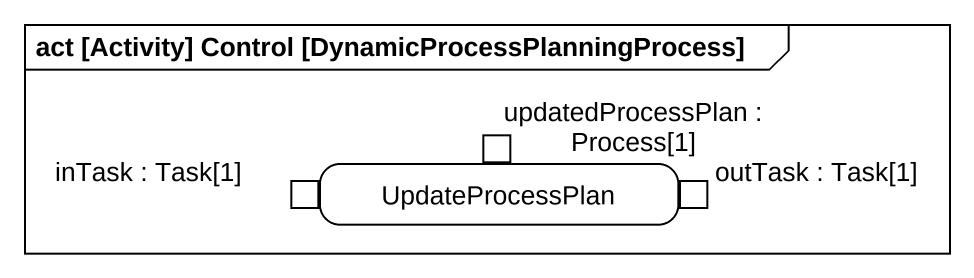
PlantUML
@startuml
mainframe act [Activity] Control [DynamicProcessPlanningProcess]
hide empty description
state UpdateProcessPlan #FFFFFF {
  state "updatedProcessPlan : Process[1]" as updatedProcessPlan_Process_1 <<inputPin>>
  state "inTask : Task[1]" as inTask_Task_1 <<inputPin>>
  state "outTask : Task[1]" as outTask_Task_1 <<outputPin>>
}
@enduml
